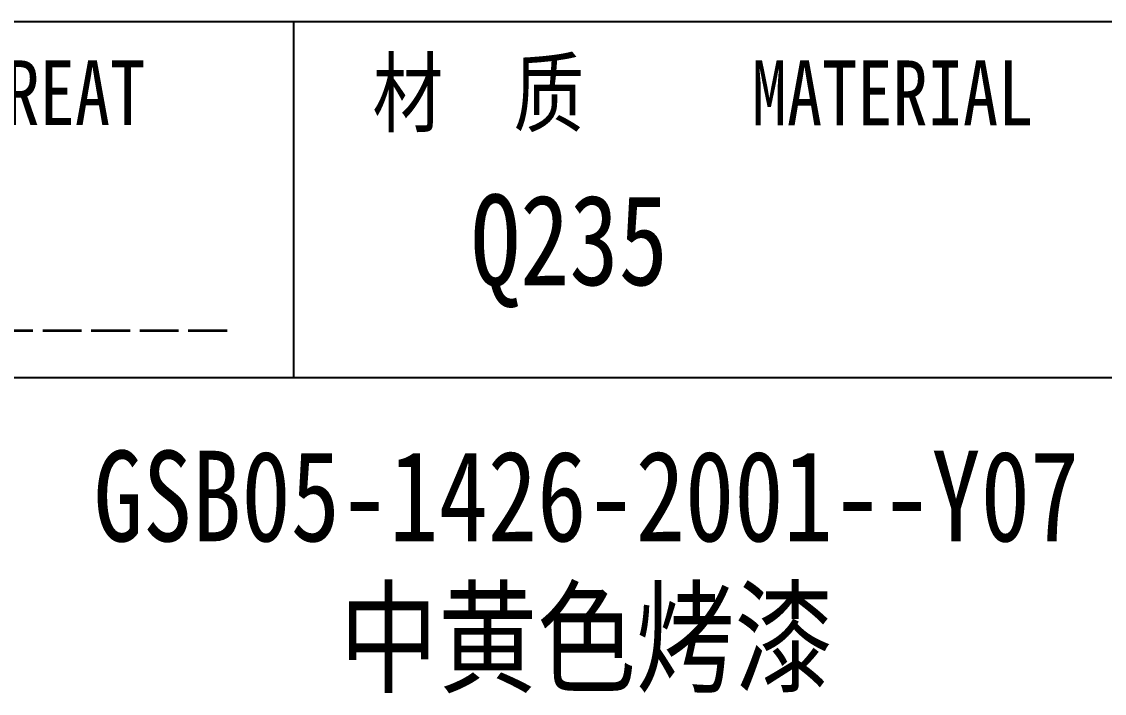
# Model space of a CAD drawing. Header units: millimetres. Extents: x 1333 to 359964, y -52803 to -5704.
# Drawn here: x 163113.37 to 163155.21, y -34538.35 to -34512.4 of the extents above; entities that cross this region are included whole.
import ezdxf
from ezdxf.enums import TextEntityAlignment as Align

# ---------------------------------------------------------------- set-up
doc = ezdxf.new("R2010")
doc.units = ezdxf.units.MM
doc.header["$LTSCALE"] = 0.5
doc.linetypes.add('AM_ISO02W050x2', pattern=[3.75, 3, -0.75])
for name, color, linetype in [('图\\M+19E79\\M+195B6\\M+18E9A', 7, 'Continuous'), ('材质', 7, 'Continuous'), ('表面处理', 7, 'Continuous')]:
    doc.layers.add(name, color=color, linetype=linetype)
doc.layers.add('图框', color=7, linetype='Continuous', lineweight=18)
doc.layers.add('粗虚线', color=6, linetype='AM_ISO02W050x2', lineweight=35)
doc.styles.add('国标', font='simfang.ttf', dxfattribs={"width": 0.8})

# ---------------------------------------------------------------- blocks, each defined once
blk = doc.blocks.new('GZDEH零件A4图框V01版')
at = {"layer": '图\\M+19E79\\M+195B6\\M+18E9A', "color": 9}
for p, q in [((205, 58), (25, 58)), ((57.5, 58), (57.5, 44.25)), ((25, 44.25), (205, 44.25))]:
    blk.add_line(p, q, dxfattribs=at)
at = {"layer": '图\\M+19E79\\M+195B6\\M+18E9A', "color": 9, "style": '国标', "width": 0.8}
for s, p in [('HEAT TREAT', (44.964, 54.005)), ('MATERIAL', (80.646, 54.001))]:
    blk.add_text(s, height=2.5, dxfattribs=at).set_placement(p, align=Align.CENTER)
blk.add_text('材  质', height=2.5, dxfattribs=at).set_placement((60.547, 54.001))
blk = doc.blocks.new('DEH A4')
at = {"layer": '图框'}
blk.add_blockref('GZDEH零件A4图框V01版', (0, 0), dxfattribs=at)

msp = doc.modelspace()

# ---------------------------------------------------------------- linework, layer by layer
at = {"layer": '粗虚线'}
msp.add_line((163093.557, -34524.33), (163121.418, -34524.33), dxfattribs=at)

# ---------------------------------------------------------------- block references
at = {"layer": '图框'}
msp.add_blockref('DEH A4', (163066.382, -34570.402), dxfattribs=at)

# ---------------------------------------------------------------- texts
at = {"layer": '材质', "color": 3, "style": '国标', "width": 0.8}
msp.add_text('Q235', height=3.5, dxfattribs=at).set_placement((163134.54, -34522.582), align=Align.CENTER)
at = {"layer": '表面处理', "color": 3, "style": '国标', "width": 0.8}
for s, p in [('GSB05-1426-2001--Y07', (163135.196, -34532.474)), ('中黄色烤漆', (163135.196, -34537.95))]:
    msp.add_text(s, height=3.5, dxfattribs=at).set_placement(p, align=Align.CENTER)

doc.saveas('drawing.dxf')
